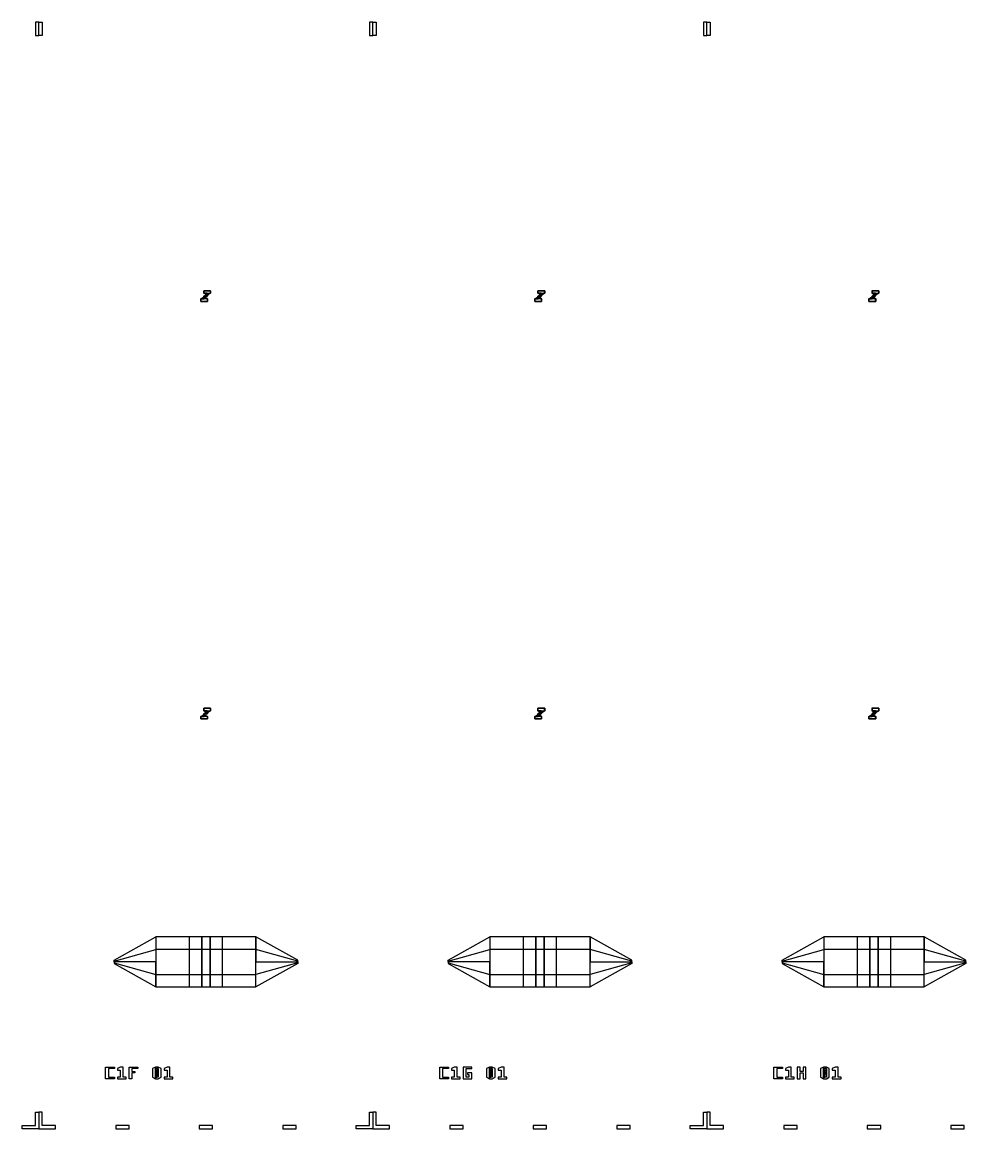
# Model space of a CAD drawing. Extents: x -19750 to 3750, y -13175 to 15275.
# Drawn here: x -8100 to -2450, y -13175 to -6548 of the extents above; entities that cross this region are included whole.
import ezdxf

# ---------------------------------------------------------------- set-up
doc = ezdxf.new("R2010")
doc.units = 0
doc.layers.add('GAP', color=1, linetype='continuous')
doc.layers.add('PIN', color=3, linetype='continuous')

# ---------------------------------------------------------------- blocks, each defined once
blk = doc.blocks.new('C1E')
at = {"layer": 'GAP'}
for points in [[(1800, 6347.5), (1800, 6427.5), (1780, 6427.5), (1780, 6347.5), (1800, 6347.5)], [(1800, -200), (1700, -200), (1700, -180), (1780, -180), (1780, -100), (1800, -100), (1800, -200)]]:
    blk.add_lwpolyline(points, dxfattribs=at)
blk = doc.blocks.new('C1EGAP')
for points in [[(2500, 800), (2250, 800), (2250, 809.8), (2500, 950), (2500, 800)], [(2500, 800), (2250, 800), (2250, 809.8), (2500, 950), (2500, 800)], [(2825, 950), (2500, 950), (2500, 650), (2825, 650), (2825, 950)], [(2825, 950), (2500, 950), (2500, 650), (2825, 650), (2825, 950)], [(2900, 950), (2825, 950), (2825, 650), (2900, 650), (2900, 950)], [(2900, 950), (2825, 950), (2825, 650), (2900, 650), (2900, 950)], [(2500, 800), (2250, 800), (2250, 790.2), (2500, 650), (2500, 800)], [(2500, 800), (2250, 800), (2250, 790.2), (2500, 650), (2500, 800)]]:
    blk.add_lwpolyline(points)
blk = doc.blocks.new('C1EPIN')
for points in [[(2500, 800), (2250, 800), (2250, 805), (2500, 875), (2500, 800)], [(2500, 800), (2250, 800), (2250, 805), (2500, 875), (2500, 800)], [(2825, 875), (2500, 875), (2500, 725), (2825, 725), (2825, 875)], [(2825, 875), (2500, 875), (2500, 725), (2825, 725), (2825, 875)], [(2500, 800), (2250, 800), (2250, 795), (2500, 725), (2500, 800)], [(2500, 800), (2250, 800), (2250, 795), (2500, 725), (2500, 800)]]:
    blk.add_lwpolyline(points)
blk = doc.blocks.new('C1F')
at = {"layer": 'GAP'}
for points in [[(-200, 6347.5), (-200, 6427.5), (-180, 6427.5), (-180, 6347.5), (-200, 6347.5)], [(1800, 6347.5), (1800, 6427.5), (1780, 6427.5), (1780, 6347.5), (1800, 6347.5)], [(-200, -200), (-100, -200), (-100, -180), (-180, -180), (-180, -100), (-200, -100), (-200, -200)], [(1800, -200), (1700, -200), (1700, -180), (1780, -180), (1780, -100), (1800, -100), (1800, -200)], [(260, -200), (340, -200), (340, -180), (260, -180), (260, -200)], [(760, -200), (840, -200), (840, -180), (760, -180), (760, -200)], [(1260, -200), (1340, -200), (1340, -180), (1260, -180), (1260, -200)]]:
    blk.add_lwpolyline(points, dxfattribs=at)
blk = doc.blocks.new('C1FGAP')
for points in [[(770, 4770), (787.5, 4780), (787.3, 4780), (769.8, 4770), (770, 4770)], [(787.3, 4782), (788.3, 4785.9), (791.1, 4788.7), (795, 4789.7), (795, 4789.5), (791.2, 4788.5), (788.5, 4785.8), (787.5, 4782), (787.3, 4782)], [(787.5, 4780), (787.5, 4782), (787.3, 4782), (787.3, 4780), (787.5, 4780)], [(828.3, 4819), (828.3, 4819.2), (788, 4819.2), (788, 4819), (828.3, 4819)], [(788.1, 4804), (788.1, 4819), (788, 4819), (788, 4804), (788.1, 4804)], [(805.6, 4794), (788.1, 4804), (788, 4804), (805.4, 4794), (805.6, 4794)], [(792.5, 4782), (792.8, 4783.2), (793.8, 4784.2), (795, 4784.5), (795, 4784.3), (793.9, 4784), (793, 4783.1), (792.7, 4782), (792.5, 4782)], [(792.5, 4780), (792.5, 4782), (792.7, 4782), (792.7, 4780), (792.5, 4780)], [(810, 4770), (792.5, 4780), (792.7, 4780), (810.2, 4770), (810, 4770)], [(795, 4789.5), (797, 4789.5), (797, 4789.7), (795, 4789.7), (795, 4789.5)], [(795, 4784.5), (797, 4784.5), (797, 4784.3), (795, 4784.3), (795, 4784.5)], [(797, 4789.5), (799, 4787.2), (799, 4787.4), (797, 4789.7), (797, 4789.5)], [(797, 4784.5), (799, 4786.8), (799, 4786.6), (797, 4784.3), (797, 4784.5)], [(799, 4787.2), (801, 4787.2), (801, 4787.4), (799, 4787.4), (799, 4787.2)], [(799, 4786.8), (801, 4786.8), (801, 4786.6), (799, 4786.6), (799, 4786.8)], [(801, 4784.3), (801.1, 4784.3), (801.1, 4789.7), (801, 4789.7), (801, 4784.3)], [(801.1, 4789.5), (803.1, 4789.5), (803.1, 4789.7), (801.1, 4789.7), (801.1, 4789.5)], [(801.1, 4784.5), (803.1, 4784.5), (803.1, 4784.3), (801.1, 4784.3), (801.1, 4784.5)], [(803.1, 4784.3), (807, 4785.3), (809.8, 4788.1), (810.8, 4792), (810.6, 4792), (809.6, 4788.2), (806.9, 4785.5), (803.1, 4784.5), (803.1, 4784.3)], [(803.1, 4789.5), (804.4, 4789.8), (805.3, 4790.8), (805.6, 4792), (805.4, 4792), (805.1, 4790.9), (804.3, 4790), (803.1, 4789.7), (803.1, 4789.5)], [(805.6, 4792), (805.6, 4794), (805.4, 4794), (805.4, 4792), (805.6, 4792)], [(810.6, 4794), (828.1, 4804), (828.3, 4804), (810.8, 4794), (810.6, 4794)], [(810.6, 4792), (810.6, 4794), (810.8, 4794), (810.8, 4792), (810.6, 4792)], [(828.1, 4804), (828.1, 4819), (828.3, 4819), (828.3, 4804), (828.1, 4804)], [(770, 4755), (770, 4770), (769.8, 4770), (769.8, 4755), (770, 4755)], [(810.2, 4754.8), (810.2, 4755), (769.8, 4755), (769.8, 4754.8), (810.2, 4754.8)], [(810, 4755), (810, 4770), (810.2, 4770), (810.2, 4755), (810, 4755)], [(770, 2270), (787.5, 2280), (787.3, 2280), (769.8, 2270), (770, 2270)], [(770, 2255), (770, 2270), (769.8, 2270), (769.8, 2255), (770, 2255)], [(810.2, 2254.8), (810.2, 2255), (769.8, 2255), (769.8, 2254.8), (810.2, 2254.8)], [(787.3, 2282), (788.3, 2285.8), (791.1, 2288.7), (795, 2289.7), (795, 2289.5), (791.2, 2288.5), (788.5, 2285.8), (787.5, 2282), (787.3, 2282)], [(787.5, 2280), (787.5, 2282), (787.3, 2282), (787.3, 2280), (787.5, 2280)], [(828.3, 2319), (828.3, 2319.2), (788, 2319.2), (788, 2319), (828.3, 2319)], [(788.1, 2304), (788.1, 2319), (788, 2319), (788, 2304), (788.1, 2304)], [(805.6, 2294), (788.1, 2304), (788, 2304), (805.4, 2294), (805.6, 2294)], [(792.5, 2282), (792.8, 2283.2), (793.8, 2284.2), (795, 2284.5), (795, 2284.3), (793.9, 2284), (793, 2283.2), (792.7, 2282), (792.5, 2282)], [(792.5, 2280), (792.5, 2282), (792.7, 2282), (792.7, 2280), (792.5, 2280)], [(810, 2270), (792.5, 2280), (792.7, 2280), (810.2, 2270), (810, 2270)], [(795, 2289.5), (797, 2289.5), (797, 2289.7), (795, 2289.7), (795, 2289.5)], [(795, 2284.5), (797, 2284.5), (797, 2284.3), (795, 2284.3), (795, 2284.5)], [(797, 2289.5), (799, 2287.2), (799, 2287.4), (797, 2289.7), (797, 2289.5)], [(797, 2284.5), (799, 2286.8), (799, 2286.6), (797, 2284.3), (797, 2284.5)], [(799, 2287.2), (801, 2287.2), (801, 2287.4), (799, 2287.4), (799, 2287.2)], [(799, 2286.8), (801, 2286.8), (801, 2286.6), (799, 2286.6), (799, 2286.8)], [(801, 2284.3), (801.1, 2284.3), (801.1, 2289.7), (801, 2289.7), (801, 2284.3)], [(801.1, 2289.5), (803.1, 2289.5), (803.1, 2289.7), (801.1, 2289.7), (801.1, 2289.5)], [(801.1, 2284.5), (803.1, 2284.5), (803.1, 2284.3), (801.1, 2284.3), (801.1, 2284.5)], [(803.1, 2284.3), (807, 2285.3), (809.8, 2288.2), (810.8, 2292), (810.6, 2292), (809.6, 2288.2), (806.9, 2285.5), (803.1, 2284.5), (803.1, 2284.3)], [(803.1, 2289.5), (804.4, 2289.8), (805.3, 2290.8), (805.6, 2292), (805.4, 2292), (805.1, 2290.8), (804.3, 2290), (803.1, 2289.7), (803.1, 2289.5)], [(805.6, 2292), (805.6, 2294), (805.4, 2294), (805.4, 2292), (805.6, 2292)], [(810, 2255), (810, 2270), (810.2, 2270), (810.2, 2255), (810, 2255)], [(810.6, 2294), (828.1, 2304), (828.3, 2304), (810.8, 2294), (810.6, 2294)], [(810.6, 2292), (810.6, 2294), (810.8, 2294), (810.8, 2292), (810.6, 2292)], [(828.1, 2304), (828.1, 2319), (828.3, 2319), (828.3, 2304), (828.1, 2304)], [(2500, 800), (2250, 800), (2250, 809.8), (2500, 950), (2500, 800)], [(2500, 800), (2250, 800), (2250, 809.8), (2500, 950), (2500, 800)], [(2825, 950), (2500, 950), (2500, 650), (2825, 650), (2825, 950)], [(2825, 950), (2500, 950), (2500, 650), (2825, 650), (2825, 950)], [(2900, 950), (2825, 950), (2825, 650), (2900, 650), (2900, 950)], [(2900, 950), (2825, 950), (2825, 650), (2900, 650), (2900, 950)], [(2500, 800), (2250, 800), (2250, 790.2), (2500, 650), (2500, 800)], [(2500, 800), (2250, 800), (2250, 790.2), (2500, 650), (2500, 800)]]:
    blk.add_lwpolyline(points)
at = {"layer": 'GAP'}
for points in [[(200, 100), (200, 170), (252.5, 170), (252.5, 161.2), (217.5, 161.2), (217.5, 108.8), (252.5, 108.8), (252.5, 100), (200, 100), (200, 100)], [(270, 100), (322.5, 100), (322.5, 108.8), (305, 108.8), (305, 170), (287.5, 170), (270, 161.2), (270, 152.5), (287.5, 152.5), (287.5, 108.8), (270, 108.8), (270, 100), (270, 100)], [(340, 100), (340, 170), (392.5, 170), (392.5, 161.2), (357.5, 161.2), (357.5, 143.8), (375, 143.8), (375, 135), (357.5, 135), (357.5, 100), (340, 100), (340, 100)]]:
    blk.add_lwpolyline(points, dxfattribs=at)
blk = doc.blocks.new('C1FPIN')
for points in [[(790, 4770), (790, 4780), (787.5, 4780), (770, 4770), (790, 4770)], [(787.5, 4782), (788.5, 4785.8), (791.2, 4788.5), (795, 4789.5), (795, 4787), (792.5, 4786.3), (790.7, 4784.5), (790, 4782), (787.5, 4782)], [(792.5, 4780), (792.5, 4782), (787.5, 4782), (787.5, 4780), (792.5, 4780)], [(828.1, 4804), (828.1, 4819), (788.1, 4819), (788.1, 4804), (828.1, 4804)], [(808.1, 4794), (808.1, 4804), (788.1, 4804), (805.6, 4794), (808.1, 4794)], [(790, 4782), (790.7, 4784.5), (792.5, 4786.3), (795, 4787), (795, 4784.5), (793.8, 4784.2), (792.8, 4783.2), (792.5, 4782), (790, 4782)], [(790, 4770), (790, 4780), (792.5, 4780), (810, 4770), (790, 4770)], [(795, 4784.5), (797, 4784.5), (797, 4789.5), (795, 4789.5), (795, 4784.5)], [(797, 4787), (799, 4787), (799, 4787.2), (797, 4789.5), (797, 4787)], [(797, 4787), (799, 4787), (799, 4786.8), (797, 4784.5), (797, 4787)], [(799, 4786.8), (801, 4786.8), (801, 4787.2), (799, 4787.2), (799, 4786.8)], [(801.1, 4784.5), (803.1, 4784.5), (803.1, 4789.5), (801.1, 4789.5), (801.1, 4784.5)], [(803.1, 4784.5), (806.9, 4785.5), (809.6, 4788.2), (810.6, 4792), (808.1, 4792), (807.5, 4789.5), (805.6, 4787.7), (803.1, 4787), (803.1, 4784.5)], [(803.1, 4787), (805.6, 4787.7), (807.5, 4789.5), (808.1, 4792), (805.6, 4792), (805.3, 4790.8), (804.4, 4789.8), (803.1, 4789.5), (803.1, 4787)], [(810.6, 4792), (810.6, 4794), (805.6, 4794), (805.6, 4792), (810.6, 4792)], [(808.1, 4794), (808.1, 4804), (828.1, 4804), (810.6, 4794), (808.1, 4794)], [(810, 4755), (810, 4770), (770, 4770), (770, 4755), (810, 4755)], [(790, 2270), (790, 2280), (787.5, 2280), (770, 2270), (790, 2270)], [(810, 2255), (810, 2270), (770, 2270), (770, 2255), (810, 2255)], [(787.5, 2282), (788.5, 2285.8), (791.2, 2288.5), (795, 2289.5), (795, 2287), (792.5, 2286.3), (790.7, 2284.5), (790, 2282), (787.5, 2282)], [(792.5, 2280), (792.5, 2282), (787.5, 2282), (787.5, 2280), (792.5, 2280)], [(828.1, 2304), (828.1, 2319), (788.1, 2319), (788.1, 2304), (828.1, 2304)], [(808.1, 2294), (808.1, 2304), (788.1, 2304), (805.6, 2294), (808.1, 2294)], [(790, 2282), (790.7, 2284.5), (792.5, 2286.3), (795, 2287), (795, 2284.5), (793.8, 2284.2), (792.8, 2283.2), (792.5, 2282), (790, 2282)], [(790, 2270), (790, 2280), (792.5, 2280), (810, 2270), (790, 2270)], [(795, 2284.5), (797, 2284.5), (797, 2289.5), (795, 2289.5), (795, 2284.5)], [(797, 2287), (799, 2287), (799, 2287.2), (797, 2289.5), (797, 2287)], [(797, 2287), (799, 2287), (799, 2286.8), (797, 2284.5), (797, 2287)], [(799, 2286.8), (801, 2286.8), (801, 2287.2), (799, 2287.2), (799, 2286.8)], [(801.1, 2284.5), (803.1, 2284.5), (803.1, 2289.5), (801.1, 2289.5), (801.1, 2284.5)], [(803.1, 2284.5), (806.9, 2285.5), (809.6, 2288.2), (810.6, 2292), (808.1, 2292), (807.5, 2289.5), (805.6, 2287.7), (803.1, 2287), (803.1, 2284.5)], [(803.1, 2287), (805.6, 2287.7), (807.5, 2289.5), (808.1, 2292), (805.6, 2292), (805.3, 2290.8), (804.4, 2289.8), (803.1, 2289.5), (803.1, 2287)], [(810.6, 2292), (810.6, 2294), (805.6, 2294), (805.6, 2292), (810.6, 2292)], [(808.1, 2294), (808.1, 2304), (828.1, 2304), (810.6, 2294), (808.1, 2294)], [(2500, 800), (2250, 800), (2250, 805), (2500, 875), (2500, 800)], [(2500, 800), (2250, 800), (2250, 805), (2500, 875), (2500, 800)], [(2825, 875), (2500, 875), (2500, 725), (2825, 725), (2825, 875)], [(2825, 875), (2500, 875), (2500, 725), (2825, 725), (2825, 875)], [(2500, 800), (2250, 800), (2250, 795), (2500, 725), (2500, 800)], [(2500, 800), (2250, 800), (2250, 795), (2500, 725), (2500, 800)]]:
    blk.add_lwpolyline(points)
blk = doc.blocks.new('C1G')
at = {"layer": 'GAP'}
for points in [[(-200, 6347.5), (-200, 6427.5), (-180, 6427.5), (-180, 6347.5), (-200, 6347.5)], [(1800, 6347.5), (1800, 6427.5), (1780, 6427.5), (1780, 6347.5), (1800, 6347.5)], [(-200, -200), (-100, -200), (-100, -180), (-180, -180), (-180, -100), (-200, -100), (-200, -200)], [(1800, -200), (1700, -200), (1700, -180), (1780, -180), (1780, -100), (1800, -100), (1800, -200)], [(260, -200), (340, -200), (340, -180), (260, -180), (260, -200)], [(760, -200), (840, -200), (840, -180), (760, -180), (760, -200)], [(1260, -200), (1340, -200), (1340, -180), (1260, -180), (1260, -200)]]:
    blk.add_lwpolyline(points, dxfattribs=at)
blk = doc.blocks.new('C1GGAP')
for points in [[(770, 4770), (787.5, 4780), (787.3, 4780), (769.8, 4770), (770, 4770)], [(787.3, 4782), (788.3, 4785.9), (791.1, 4788.7), (795, 4789.7), (795, 4789.5), (791.2, 4788.5), (788.5, 4785.8), (787.5, 4782), (787.3, 4782)], [(787.5, 4780), (787.5, 4782), (787.3, 4782), (787.3, 4780), (787.5, 4780)], [(828.4, 4819), (828.4, 4819.2), (788, 4819.2), (788, 4819), (828.4, 4819)], [(788.2, 4804), (788.2, 4819), (788, 4819), (788, 4804), (788.2, 4804)], [(805.7, 4794), (788.2, 4804), (788, 4804), (805.5, 4794), (805.7, 4794)], [(792.5, 4782), (792.8, 4783.2), (793.8, 4784.2), (795, 4784.5), (795, 4784.3), (793.9, 4784), (793, 4783.1), (792.7, 4782), (792.5, 4782)], [(792.5, 4780), (792.5, 4782), (792.7, 4782), (792.7, 4780), (792.5, 4780)], [(810, 4770), (792.5, 4780), (792.7, 4780), (810.2, 4770), (810, 4770)], [(795, 4789.5), (797, 4789.5), (797, 4789.7), (795, 4789.7), (795, 4789.5)], [(795, 4784.5), (797, 4784.5), (797, 4784.3), (795, 4784.3), (795, 4784.5)], [(797, 4789.5), (799, 4787.2), (799, 4787.4), (797, 4789.7), (797, 4789.5)], [(797, 4784.5), (799, 4786.8), (799, 4786.6), (797, 4784.3), (797, 4784.5)], [(799, 4787.2), (801, 4787.2), (801, 4787.4), (799, 4787.4), (799, 4787.2)], [(799, 4786.8), (801, 4786.8), (801, 4786.6), (799, 4786.6), (799, 4786.8)], [(801, 4784.3), (801.2, 4784.3), (801.2, 4789.7), (801, 4789.7), (801, 4784.3)], [(801.2, 4789.5), (803.2, 4789.5), (803.2, 4789.7), (801.2, 4789.7), (801.2, 4789.5)], [(801.2, 4784.5), (803.2, 4784.5), (803.2, 4784.3), (801.2, 4784.3), (801.2, 4784.5)], [(803.2, 4784.3), (807.1, 4785.3), (809.9, 4788.1), (810.9, 4792), (810.7, 4792), (809.7, 4788.2), (807, 4785.5), (803.2, 4784.5), (803.2, 4784.3)], [(803.2, 4789.5), (804.5, 4789.8), (805.4, 4790.8), (805.7, 4792), (805.5, 4792), (805.2, 4790.9), (804.4, 4790), (803.2, 4789.7), (803.2, 4789.5)], [(805.7, 4792), (805.7, 4794), (805.5, 4794), (805.5, 4792), (805.7, 4792)], [(810.7, 4794), (828.2, 4804), (828.4, 4804), (810.9, 4794), (810.7, 4794)], [(810.7, 4792), (810.7, 4794), (810.9, 4794), (810.9, 4792), (810.7, 4792)], [(828.2, 4804), (828.2, 4819), (828.4, 4819), (828.4, 4804), (828.2, 4804)], [(770, 4755), (770, 4770), (769.8, 4770), (769.8, 4755), (770, 4755)], [(810.2, 4754.8), (810.2, 4755), (769.8, 4755), (769.8, 4754.8), (810.2, 4754.8)], [(810, 4755), (810, 4770), (810.2, 4770), (810.2, 4755), (810, 4755)], [(770, 2270), (787.5, 2280), (787.3, 2280), (769.8, 2270), (770, 2270)], [(770, 2255), (770, 2270), (769.8, 2270), (769.8, 2255), (770, 2255)], [(810.2, 2254.8), (810.2, 2255), (769.8, 2255), (769.8, 2254.8), (810.2, 2254.8)], [(787.3, 2282), (788.3, 2285.8), (791.1, 2288.7), (795, 2289.7), (795, 2289.5), (791.2, 2288.5), (788.5, 2285.8), (787.5, 2282), (787.3, 2282)], [(787.5, 2280), (787.5, 2282), (787.3, 2282), (787.3, 2280), (787.5, 2280)], [(828.4, 2319), (828.4, 2319.2), (788, 2319.2), (788, 2319), (828.4, 2319)], [(788.2, 2304), (788.2, 2319), (788, 2319), (788, 2304), (788.2, 2304)], [(805.7, 2294), (788.2, 2304), (788, 2304), (805.5, 2294), (805.7, 2294)], [(792.5, 2282), (792.8, 2283.2), (793.8, 2284.2), (795, 2284.5), (795, 2284.3), (793.9, 2284), (793, 2283.2), (792.7, 2282), (792.5, 2282)], [(792.5, 2280), (792.5, 2282), (792.7, 2282), (792.7, 2280), (792.5, 2280)], [(810, 2270), (792.5, 2280), (792.7, 2280), (810.2, 2270), (810, 2270)], [(795, 2289.5), (797, 2289.5), (797, 2289.7), (795, 2289.7), (795, 2289.5)], [(795, 2284.5), (797, 2284.5), (797, 2284.3), (795, 2284.3), (795, 2284.5)], [(797, 2289.5), (799, 2287.2), (799, 2287.4), (797, 2289.7), (797, 2289.5)], [(797, 2284.5), (799, 2286.8), (799, 2286.6), (797, 2284.3), (797, 2284.5)], [(799, 2287.2), (801, 2287.2), (801, 2287.4), (799, 2287.4), (799, 2287.2)], [(799, 2286.8), (801, 2286.8), (801, 2286.6), (799, 2286.6), (799, 2286.8)], [(801, 2284.3), (801.2, 2284.3), (801.2, 2289.7), (801, 2289.7), (801, 2284.3)], [(801.2, 2289.5), (803.2, 2289.5), (803.2, 2289.7), (801.2, 2289.7), (801.2, 2289.5)], [(801.2, 2284.5), (803.2, 2284.5), (803.2, 2284.3), (801.2, 2284.3), (801.2, 2284.5)], [(803.2, 2284.3), (807.1, 2285.3), (809.9, 2288.2), (810.9, 2292), (810.7, 2292), (809.7, 2288.2), (807, 2285.5), (803.2, 2284.5), (803.2, 2284.3)], [(803.2, 2289.5), (804.5, 2289.8), (805.4, 2290.8), (805.7, 2292), (805.5, 2292), (805.2, 2290.8), (804.4, 2290), (803.2, 2289.7), (803.2, 2289.5)], [(805.7, 2292), (805.7, 2294), (805.5, 2294), (805.5, 2292), (805.7, 2292)], [(810, 2255), (810, 2270), (810.2, 2270), (810.2, 2255), (810, 2255)], [(810.7, 2294), (828.2, 2304), (828.4, 2304), (810.9, 2294), (810.7, 2294)], [(810.7, 2292), (810.7, 2294), (810.9, 2294), (810.9, 2292), (810.7, 2292)], [(828.2, 2304), (828.2, 2319), (828.4, 2319), (828.4, 2304), (828.2, 2304)], [(-1300, 650), (-1225, 650), (-1225, 950), (-1300, 950), (-1300, 650)], [(-1300, 650), (-1225, 650), (-1225, 950), (-1300, 950), (-1300, 650)], [(-1225, 650), (-900, 650), (-900, 950), (-1225, 950), (-1225, 650)], [(-1225, 650), (-900, 650), (-900, 950), (-1225, 950), (-1225, 650)], [(-900, 800), (-650, 800), (-650, 809.8), (-900, 950), (-900, 800)], [(-900, 800), (-650, 800), (-650, 809.8), (-900, 950), (-900, 800)], [(2500, 800), (2250, 800), (2250, 809.8), (2500, 950), (2500, 800)], [(2500, 800), (2250, 800), (2250, 809.8), (2500, 950), (2500, 800)], [(2825, 950), (2500, 950), (2500, 650), (2825, 650), (2825, 950)], [(2825, 950), (2500, 950), (2500, 650), (2825, 650), (2825, 950)], [(2900, 950), (2825, 950), (2825, 650), (2900, 650), (2900, 950)], [(2900, 950), (2825, 950), (2825, 650), (2900, 650), (2900, 950)], [(-900, 800), (-650, 800), (-650, 790.2), (-900, 650), (-900, 800)], [(-900, 800), (-650, 800), (-650, 790.2), (-900, 650), (-900, 800)], [(2500, 800), (2250, 800), (2250, 790.2), (2500, 650), (2500, 800)], [(2500, 800), (2250, 800), (2250, 790.2), (2500, 650), (2500, 800)]]:
    blk.add_lwpolyline(points)
at = {"layer": 'GAP'}
for points in [[(200, 100), (200, 170), (252.5, 170), (252.5, 161.2), (217.5, 161.2), (217.5, 108.8), (252.5, 108.8), (252.5, 100), (200, 100), (200, 100)], [(270, 100), (322.5, 100), (322.5, 108.8), (305, 108.8), (305, 170), (287.5, 170), (270, 161.2), (270, 152.5), (287.5, 152.5), (287.5, 108.8), (270, 108.8), (270, 100), (270, 100)], [(340, 100), (392.5, 100), (392.5, 135), (366.2, 135), (366.2, 126.2), (375, 126.2), (375, 108.8), (357.5, 108.8), (357.5, 161.2), (392.5, 161.2), (392.5, 170), (340, 170), (340, 100), (340, 100)]]:
    blk.add_lwpolyline(points, dxfattribs=at)
blk = doc.blocks.new('C1GPIN')
for points in [[(790, 4770), (790, 4780), (787.5, 4780), (770, 4770), (790, 4770)], [(787.5, 4782), (788.5, 4785.8), (791.2, 4788.5), (795, 4789.5), (795, 4787), (792.5, 4786.3), (790.7, 4784.5), (790, 4782), (787.5, 4782)], [(792.5, 4780), (792.5, 4782), (787.5, 4782), (787.5, 4780), (792.5, 4780)], [(828.2, 4804), (828.2, 4819), (788.2, 4819), (788.2, 4804), (828.2, 4804)], [(808.2, 4794), (808.2, 4804), (788.2, 4804), (805.7, 4794), (808.2, 4794)], [(790, 4782), (790.7, 4784.5), (792.5, 4786.3), (795, 4787), (795, 4784.5), (793.8, 4784.2), (792.8, 4783.2), (792.5, 4782), (790, 4782)], [(790, 4770), (790, 4780), (792.5, 4780), (810, 4770), (790, 4770)], [(795, 4784.5), (797, 4784.5), (797, 4789.5), (795, 4789.5), (795, 4784.5)], [(797, 4787), (799, 4787), (799, 4787.2), (797, 4789.5), (797, 4787)], [(797, 4787), (799, 4787), (799, 4786.8), (797, 4784.5), (797, 4787)], [(799, 4786.8), (801, 4786.8), (801, 4787.2), (799, 4787.2), (799, 4786.8)], [(801.2, 4784.5), (803.2, 4784.5), (803.2, 4789.5), (801.2, 4789.5), (801.2, 4784.5)], [(803.2, 4784.5), (807, 4785.5), (809.7, 4788.2), (810.7, 4792), (808.2, 4792), (807.5, 4789.5), (805.7, 4787.7), (803.2, 4787), (803.2, 4784.5)], [(803.2, 4787), (805.7, 4787.7), (807.5, 4789.5), (808.2, 4792), (805.7, 4792), (805.4, 4790.8), (804.5, 4789.8), (803.2, 4789.5), (803.2, 4787)], [(810.7, 4792), (810.7, 4794), (805.7, 4794), (805.7, 4792), (810.7, 4792)], [(808.2, 4794), (808.2, 4804), (828.2, 4804), (810.7, 4794), (808.2, 4794)], [(810, 4755), (810, 4770), (770, 4770), (770, 4755), (810, 4755)], [(790, 2270), (790, 2280), (787.5, 2280), (770, 2270), (790, 2270)], [(810, 2255), (810, 2270), (770, 2270), (770, 2255), (810, 2255)], [(787.5, 2282), (788.5, 2285.8), (791.2, 2288.5), (795, 2289.5), (795, 2287), (792.5, 2286.3), (790.7, 2284.5), (790, 2282), (787.5, 2282)], [(792.5, 2280), (792.5, 2282), (787.5, 2282), (787.5, 2280), (792.5, 2280)], [(828.2, 2304), (828.2, 2319), (788.2, 2319), (788.2, 2304), (828.2, 2304)], [(808.2, 2294), (808.2, 2304), (788.2, 2304), (805.7, 2294), (808.2, 2294)], [(790, 2282), (790.7, 2284.5), (792.5, 2286.3), (795, 2287), (795, 2284.5), (793.8, 2284.2), (792.8, 2283.2), (792.5, 2282), (790, 2282)], [(790, 2270), (790, 2280), (792.5, 2280), (810, 2270), (790, 2270)], [(795, 2284.5), (797, 2284.5), (797, 2289.5), (795, 2289.5), (795, 2284.5)], [(797, 2287), (799, 2287), (799, 2287.2), (797, 2289.5), (797, 2287)], [(797, 2287), (799, 2287), (799, 2286.8), (797, 2284.5), (797, 2287)], [(799, 2286.8), (801, 2286.8), (801, 2287.2), (799, 2287.2), (799, 2286.8)], [(801.2, 2284.5), (803.2, 2284.5), (803.2, 2289.5), (801.2, 2289.5), (801.2, 2284.5)], [(803.2, 2284.5), (807, 2285.5), (809.7, 2288.2), (810.7, 2292), (808.2, 2292), (807.5, 2289.5), (805.7, 2287.7), (803.2, 2287), (803.2, 2284.5)], [(803.2, 2287), (805.7, 2287.7), (807.5, 2289.5), (808.2, 2292), (805.7, 2292), (805.4, 2290.8), (804.5, 2289.8), (803.2, 2289.5), (803.2, 2287)], [(810.7, 2292), (810.7, 2294), (805.7, 2294), (805.7, 2292), (810.7, 2292)], [(808.2, 2294), (808.2, 2304), (828.2, 2304), (810.7, 2294), (808.2, 2294)], [(-1225, 725), (-900, 725), (-900, 875), (-1225, 875), (-1225, 725)], [(-1225, 725), (-900, 725), (-900, 875), (-1225, 875), (-1225, 725)], [(-900, 800), (-650, 800), (-650, 805), (-900, 875), (-900, 800)], [(-900, 800), (-650, 800), (-650, 805), (-900, 875), (-900, 800)], [(2500, 800), (2250, 800), (2250, 805), (2500, 875), (2500, 800)], [(2500, 800), (2250, 800), (2250, 805), (2500, 875), (2500, 800)], [(2825, 875), (2500, 875), (2500, 725), (2825, 725), (2825, 875)], [(2825, 875), (2500, 875), (2500, 725), (2825, 725), (2825, 875)], [(-900, 800), (-650, 800), (-650, 795), (-900, 725), (-900, 800)], [(-900, 800), (-650, 800), (-650, 795), (-900, 725), (-900, 800)], [(2500, 800), (2250, 800), (2250, 795), (2500, 725), (2500, 800)], [(2500, 800), (2250, 800), (2250, 795), (2500, 725), (2500, 800)]]:
    blk.add_lwpolyline(points)
blk = doc.blocks.new('C1H')
at = {"layer": 'GAP'}
for points in [[(-200, 6347.5), (-200, 6427.5), (-180, 6427.5), (-180, 6347.5), (-200, 6347.5)], [(-200, -200), (-100, -200), (-100, -180), (-180, -180), (-180, -100), (-200, -100), (-200, -200)], [(260, -200), (340, -200), (340, -180), (260, -180), (260, -200)], [(760, -200), (840, -200), (840, -180), (760, -180), (760, -200)], [(1260, -200), (1340, -200), (1340, -180), (1260, -180), (1260, -200)]]:
    blk.add_lwpolyline(points, dxfattribs=at)
blk = doc.blocks.new('C1HGAP')
for points in [[(770, 4770), (787.5, 4780), (787.3, 4780), (769.8, 4770), (770, 4770)], [(787.3, 4782), (788.3, 4785.9), (791.1, 4788.7), (795, 4789.7), (795, 4789.5), (791.2, 4788.5), (788.5, 4785.8), (787.5, 4782), (787.3, 4782)], [(787.5, 4780), (787.5, 4782), (787.3, 4782), (787.3, 4780), (787.5, 4780)], [(828.4, 4819), (828.4, 4819.2), (788, 4819.2), (788, 4819), (828.4, 4819)], [(788.2, 4804), (788.2, 4819), (788, 4819), (788, 4804), (788.2, 4804)], [(805.7, 4794), (788.2, 4804), (788, 4804), (805.5, 4794), (805.7, 4794)], [(792.5, 4782), (792.8, 4783.2), (793.8, 4784.2), (795, 4784.5), (795, 4784.3), (793.9, 4784), (793, 4783.1), (792.7, 4782), (792.5, 4782)], [(792.5, 4780), (792.5, 4782), (792.7, 4782), (792.7, 4780), (792.5, 4780)], [(810, 4770), (792.5, 4780), (792.7, 4780), (810.2, 4770), (810, 4770)], [(795, 4789.5), (797, 4789.5), (797, 4789.7), (795, 4789.7), (795, 4789.5)], [(795, 4784.5), (797, 4784.5), (797, 4784.3), (795, 4784.3), (795, 4784.5)], [(797, 4789.5), (799, 4787.2), (799, 4787.4), (797, 4789.7), (797, 4789.5)], [(797, 4784.5), (799, 4786.8), (799, 4786.6), (797, 4784.3), (797, 4784.5)], [(799, 4787.2), (801, 4787.2), (801, 4787.4), (799, 4787.4), (799, 4787.2)], [(799, 4786.8), (801, 4786.8), (801, 4786.6), (799, 4786.6), (799, 4786.8)], [(801, 4784.3), (801.2, 4784.3), (801.2, 4789.7), (801, 4789.7), (801, 4784.3)], [(801.2, 4789.5), (803.2, 4789.5), (803.2, 4789.7), (801.2, 4789.7), (801.2, 4789.5)], [(801.2, 4784.5), (803.2, 4784.5), (803.2, 4784.3), (801.2, 4784.3), (801.2, 4784.5)], [(803.2, 4784.3), (807.1, 4785.3), (809.9, 4788.1), (810.9, 4792), (810.7, 4792), (809.7, 4788.2), (807, 4785.5), (803.2, 4784.5), (803.2, 4784.3)], [(803.2, 4789.5), (804.5, 4789.8), (805.4, 4790.8), (805.7, 4792), (805.5, 4792), (805.2, 4790.9), (804.4, 4790), (803.2, 4789.7), (803.2, 4789.5)], [(805.7, 4792), (805.7, 4794), (805.5, 4794), (805.5, 4792), (805.7, 4792)], [(810.7, 4794), (828.2, 4804), (828.4, 4804), (810.9, 4794), (810.7, 4794)], [(810.7, 4792), (810.7, 4794), (810.9, 4794), (810.9, 4792), (810.7, 4792)], [(828.2, 4804), (828.2, 4819), (828.4, 4819), (828.4, 4804), (828.2, 4804)], [(770, 4755), (770, 4770), (769.8, 4770), (769.8, 4755), (770, 4755)], [(810.2, 4754.8), (810.2, 4755), (769.8, 4755), (769.8, 4754.8), (810.2, 4754.8)], [(810, 4755), (810, 4770), (810.2, 4770), (810.2, 4755), (810, 4755)], [(770, 2270), (787.5, 2280), (787.3, 2280), (769.8, 2270), (770, 2270)], [(770, 2255), (770, 2270), (769.8, 2270), (769.8, 2255), (770, 2255)], [(810.2, 2254.8), (810.2, 2255), (769.8, 2255), (769.8, 2254.8), (810.2, 2254.8)], [(787.3, 2282), (788.3, 2285.8), (791.1, 2288.7), (795, 2289.7), (795, 2289.5), (791.2, 2288.5), (788.5, 2285.8), (787.5, 2282), (787.3, 2282)], [(787.5, 2280), (787.5, 2282), (787.3, 2282), (787.3, 2280), (787.5, 2280)], [(828.4, 2319), (828.4, 2319.2), (788, 2319.2), (788, 2319), (828.4, 2319)], [(788.2, 2304), (788.2, 2319), (788, 2319), (788, 2304), (788.2, 2304)], [(805.7, 2294), (788.2, 2304), (788, 2304), (805.5, 2294), (805.7, 2294)], [(792.5, 2282), (792.8, 2283.2), (793.8, 2284.2), (795, 2284.5), (795, 2284.3), (793.9, 2284), (793, 2283.2), (792.7, 2282), (792.5, 2282)], [(792.5, 2280), (792.5, 2282), (792.7, 2282), (792.7, 2280), (792.5, 2280)], [(810, 2270), (792.5, 2280), (792.7, 2280), (810.2, 2270), (810, 2270)], [(795, 2289.5), (797, 2289.5), (797, 2289.7), (795, 2289.7), (795, 2289.5)], [(795, 2284.5), (797, 2284.5), (797, 2284.3), (795, 2284.3), (795, 2284.5)], [(797, 2289.5), (799, 2287.2), (799, 2287.4), (797, 2289.7), (797, 2289.5)], [(797, 2284.5), (799, 2286.8), (799, 2286.6), (797, 2284.3), (797, 2284.5)], [(799, 2287.2), (801, 2287.2), (801, 2287.4), (799, 2287.4), (799, 2287.2)], [(799, 2286.8), (801, 2286.8), (801, 2286.6), (799, 2286.6), (799, 2286.8)], [(801, 2284.3), (801.2, 2284.3), (801.2, 2289.7), (801, 2289.7), (801, 2284.3)], [(801.2, 2289.5), (803.2, 2289.5), (803.2, 2289.7), (801.2, 2289.7), (801.2, 2289.5)], [(801.2, 2284.5), (803.2, 2284.5), (803.2, 2284.3), (801.2, 2284.3), (801.2, 2284.5)], [(803.2, 2284.3), (807.1, 2285.3), (809.9, 2288.2), (810.9, 2292), (810.7, 2292), (809.7, 2288.2), (807, 2285.5), (803.2, 2284.5), (803.2, 2284.3)], [(803.2, 2289.5), (804.5, 2289.8), (805.4, 2290.8), (805.7, 2292), (805.5, 2292), (805.2, 2290.8), (804.4, 2290), (803.2, 2289.7), (803.2, 2289.5)], [(805.7, 2292), (805.7, 2294), (805.5, 2294), (805.5, 2292), (805.7, 2292)], [(810, 2255), (810, 2270), (810.2, 2270), (810.2, 2255), (810, 2255)], [(810.7, 2294), (828.2, 2304), (828.4, 2304), (810.9, 2294), (810.7, 2294)], [(810.7, 2292), (810.7, 2294), (810.9, 2294), (810.9, 2292), (810.7, 2292)], [(828.2, 2304), (828.2, 2319), (828.4, 2319), (828.4, 2304), (828.2, 2304)], [(-1300, 650), (-1225, 650), (-1225, 950), (-1300, 950), (-1300, 650)], [(-1300, 650), (-1225, 650), (-1225, 950), (-1300, 950), (-1300, 650)], [(-1225, 650), (-900, 650), (-900, 950), (-1225, 950), (-1225, 650)], [(-1225, 650), (-900, 650), (-900, 950), (-1225, 950), (-1225, 650)], [(-900, 800), (-650, 800), (-650, 809.8), (-900, 950), (-900, 800)], [(-900, 800), (-650, 800), (-650, 809.8), (-900, 950), (-900, 800)], [(-900, 800), (-650, 800), (-650, 790.2), (-900, 650), (-900, 800)], [(-900, 800), (-650, 800), (-650, 790.2), (-900, 650), (-900, 800)]]:
    blk.add_lwpolyline(points)
at = {"layer": 'GAP'}
for points in [[(200, 100), (200, 170), (252.5, 170), (252.5, 161.2), (217.5, 161.2), (217.5, 108.8), (252.5, 108.8), (252.5, 100), (200, 100), (200, 100)], [(270, 100), (322.5, 100), (322.5, 108.8), (305, 108.8), (305, 170), (287.5, 170), (270, 161.2), (270, 152.5), (287.5, 152.5), (287.5, 108.8), (270, 108.8), (270, 100), (270, 100)], [(340, 100), (357.5, 100), (357.5, 135), (375, 135), (375, 100), (392.5, 100), (392.5, 170), (375, 170), (375, 143.8), (357.5, 143.8), (357.5, 170), (340, 170), (340, 100), (340, 100)]]:
    blk.add_lwpolyline(points, dxfattribs=at)
blk = doc.blocks.new('C1HPIN')
for points in [[(790, 4770), (790, 4780), (787.5, 4780), (770, 4770), (790, 4770)], [(787.5, 4782), (788.5, 4785.8), (791.2, 4788.5), (795, 4789.5), (795, 4787), (792.5, 4786.3), (790.7, 4784.5), (790, 4782), (787.5, 4782)], [(792.5, 4780), (792.5, 4782), (787.5, 4782), (787.5, 4780), (792.5, 4780)], [(828.2, 4804), (828.2, 4819), (788.2, 4819), (788.2, 4804), (828.2, 4804)], [(808.2, 4794), (808.2, 4804), (788.2, 4804), (805.7, 4794), (808.2, 4794)], [(790, 4782), (790.7, 4784.5), (792.5, 4786.3), (795, 4787), (795, 4784.5), (793.8, 4784.2), (792.8, 4783.2), (792.5, 4782), (790, 4782)], [(790, 4770), (790, 4780), (792.5, 4780), (810, 4770), (790, 4770)], [(795, 4784.5), (797, 4784.5), (797, 4789.5), (795, 4789.5), (795, 4784.5)], [(797, 4787), (799, 4787), (799, 4787.2), (797, 4789.5), (797, 4787)], [(797, 4787), (799, 4787), (799, 4786.8), (797, 4784.5), (797, 4787)], [(799, 4786.8), (801, 4786.8), (801, 4787.2), (799, 4787.2), (799, 4786.8)], [(801.2, 4784.5), (803.2, 4784.5), (803.2, 4789.5), (801.2, 4789.5), (801.2, 4784.5)], [(803.2, 4784.5), (807, 4785.5), (809.7, 4788.2), (810.7, 4792), (808.2, 4792), (807.5, 4789.5), (805.7, 4787.7), (803.2, 4787), (803.2, 4784.5)], [(803.2, 4787), (805.7, 4787.7), (807.5, 4789.5), (808.2, 4792), (805.7, 4792), (805.4, 4790.8), (804.5, 4789.8), (803.2, 4789.5), (803.2, 4787)], [(810.7, 4792), (810.7, 4794), (805.7, 4794), (805.7, 4792), (810.7, 4792)], [(808.2, 4794), (808.2, 4804), (828.2, 4804), (810.7, 4794), (808.2, 4794)], [(810, 4755), (810, 4770), (770, 4770), (770, 4755), (810, 4755)], [(790, 2270), (790, 2280), (787.5, 2280), (770, 2270), (790, 2270)], [(810, 2255), (810, 2270), (770, 2270), (770, 2255), (810, 2255)], [(787.5, 2282), (788.5, 2285.8), (791.2, 2288.5), (795, 2289.5), (795, 2287), (792.5, 2286.3), (790.7, 2284.5), (790, 2282), (787.5, 2282)], [(792.5, 2280), (792.5, 2282), (787.5, 2282), (787.5, 2280), (792.5, 2280)], [(828.2, 2304), (828.2, 2319), (788.2, 2319), (788.2, 2304), (828.2, 2304)], [(808.2, 2294), (808.2, 2304), (788.2, 2304), (805.7, 2294), (808.2, 2294)], [(790, 2282), (790.7, 2284.5), (792.5, 2286.3), (795, 2287), (795, 2284.5), (793.8, 2284.2), (792.8, 2283.2), (792.5, 2282), (790, 2282)], [(790, 2270), (790, 2280), (792.5, 2280), (810, 2270), (790, 2270)], [(795, 2284.5), (797, 2284.5), (797, 2289.5), (795, 2289.5), (795, 2284.5)], [(797, 2287), (799, 2287), (799, 2287.2), (797, 2289.5), (797, 2287)], [(797, 2287), (799, 2287), (799, 2286.8), (797, 2284.5), (797, 2287)], [(799, 2286.8), (801, 2286.8), (801, 2287.2), (799, 2287.2), (799, 2286.8)], [(801.2, 2284.5), (803.2, 2284.5), (803.2, 2289.5), (801.2, 2289.5), (801.2, 2284.5)], [(803.2, 2284.5), (807, 2285.5), (809.7, 2288.2), (810.7, 2292), (808.2, 2292), (807.5, 2289.5), (805.7, 2287.7), (803.2, 2287), (803.2, 2284.5)], [(803.2, 2287), (805.7, 2287.7), (807.5, 2289.5), (808.2, 2292), (805.7, 2292), (805.4, 2290.8), (804.5, 2289.8), (803.2, 2289.5), (803.2, 2287)], [(810.7, 2292), (810.7, 2294), (805.7, 2294), (805.7, 2292), (810.7, 2292)], [(808.2, 2294), (808.2, 2304), (828.2, 2304), (810.7, 2294), (808.2, 2294)], [(-1225, 725), (-900, 725), (-900, 875), (-1225, 875), (-1225, 725)], [(-1225, 725), (-900, 725), (-900, 875), (-1225, 875), (-1225, 725)], [(-900, 800), (-650, 800), (-650, 805), (-900, 875), (-900, 800)], [(-900, 800), (-650, 800), (-650, 805), (-900, 875), (-900, 800)], [(-900, 800), (-650, 800), (-650, 795), (-900, 725), (-900, 800)], [(-900, 800), (-650, 800), (-650, 795), (-900, 725), (-900, 800)]]:
    blk.add_lwpolyline(points)
blk = doc.blocks.new('C1IGAP')
for points in [[(-1300, 650), (-1225, 650), (-1225, 950), (-1300, 950), (-1300, 650)], [(-1300, 650), (-1225, 650), (-1225, 950), (-1300, 950), (-1300, 650)], [(-1225, 650), (-900, 650), (-900, 950), (-1225, 950), (-1225, 650)], [(-1225, 650), (-900, 650), (-900, 950), (-1225, 950), (-1225, 650)], [(-900, 800), (-650, 800), (-650, 809.8), (-900, 950), (-900, 800)], [(-900, 800), (-650, 800), (-650, 809.8), (-900, 950), (-900, 800)], [(-900, 800), (-650, 800), (-650, 790.2), (-900, 650), (-900, 800)], [(-900, 800), (-650, 800), (-650, 790.2), (-900, 650), (-900, 800)]]:
    blk.add_lwpolyline(points)
blk = doc.blocks.new('C1IPIN')
for points in [[(-1225, 725), (-900, 725), (-900, 875), (-1225, 875), (-1225, 725)], [(-1225, 725), (-900, 725), (-900, 875), (-1225, 875), (-1225, 725)], [(-900, 800), (-650, 800), (-650, 805), (-900, 875), (-900, 800)], [(-900, 800), (-650, 800), (-650, 805), (-900, 875), (-900, 800)], [(-900, 800), (-650, 800), (-650, 795), (-900, 725), (-900, 800)], [(-900, 800), (-650, 800), (-650, 795), (-900, 725), (-900, 800)]]:
    blk.add_lwpolyline(points)

msp = doc.modelspace()

# ---------------------------------------------------------------- linework, layer by layer
at = {"layer": 'GAP'}
for points in [[(-7600, -12875), (-7600, -12805), (-7547.5, -12805), (-7547.5, -12813.75), (-7582.5, -12813.75), (-7582.5, -12866.25), (-7547.5, -12866.25), (-7547.5, -12875), (-7600, -12875), (-7600, -12875)], [(-7530, -12875), (-7477.5, -12875), (-7477.5, -12866.25), (-7495, -12866.25), (-7495, -12805), (-7512.5, -12805), (-7530, -12813.75), (-7530, -12822.5), (-7512.5, -12822.5), (-7512.5, -12866.25), (-7530, -12866.25), (-7530, -12875), (-7530, -12875)], [(-7460, -12875), (-7460, -12805), (-7407.5, -12805), (-7407.5, -12813.75), (-7442.5, -12813.75), (-7442.5, -12831.25), (-7425, -12831.25), (-7425, -12840), (-7442.5, -12840), (-7442.5, -12875), (-7460, -12875), (-7460, -12875)], [(-7320, -12866.25), (-7302.5, -12875), (-7302.5, -12805), (-7320, -12813.75), (-7320, -12866.25)], [(-7302.5, -12875), (-7285, -12875), (-7267.5, -12866.25), (-7267.5, -12813.75), (-7285, -12805), (-7302.5, -12805), (-7302.5, -12813.75), (-7285, -12813.75), (-7285, -12866.25), (-7302.5, -12866.25), (-7302.5, -12875)], [(-7302.5, -12866.25), (-7293.75, -12866.25), (-7285, -12818.12), (-7285, -12813.75), (-7293.75, -12813.75), (-7302.5, -12861.88), (-7302.5, -12866.25)], [(-7250, -12875), (-7197.5, -12875), (-7197.5, -12866.25), (-7215, -12866.25), (-7215, -12805), (-7232.5, -12805), (-7250, -12813.75), (-7250, -12822.5), (-7232.5, -12822.5), (-7232.5, -12866.25), (-7250, -12866.25), (-7250, -12875), (-7250, -12875)], [(-5600, -12875), (-5600, -12805), (-5547.5, -12805), (-5547.5, -12813.75), (-5582.5, -12813.75), (-5582.5, -12866.25), (-5547.5, -12866.25), (-5547.5, -12875), (-5600, -12875), (-5600, -12875)], [(-5530, -12875), (-5477.5, -12875), (-5477.5, -12866.25), (-5495, -12866.25), (-5495, -12805), (-5512.5, -12805), (-5530, -12813.75), (-5530, -12822.5), (-5512.5, -12822.5), (-5512.5, -12866.25), (-5530, -12866.25), (-5530, -12875), (-5530, -12875)], [(-5460, -12875), (-5407.5, -12875), (-5407.5, -12840), (-5433.75, -12840), (-5433.75, -12848.75), (-5425, -12848.75), (-5425, -12866.25), (-5442.5, -12866.25), (-5442.5, -12813.75), (-5407.5, -12813.75), (-5407.5, -12805), (-5460, -12805), (-5460, -12875), (-5460, -12875)], [(-5320, -12866.25), (-5302.5, -12875), (-5302.5, -12805), (-5320, -12813.75), (-5320, -12866.25)], [(-5302.5, -12875), (-5285, -12875), (-5267.5, -12866.25), (-5267.5, -12813.75), (-5285, -12805), (-5302.5, -12805), (-5302.5, -12813.75), (-5285, -12813.75), (-5285, -12866.25), (-5302.5, -12866.25), (-5302.5, -12875)], [(-5302.5, -12866.25), (-5293.75, -12866.25), (-5285, -12818.12), (-5285, -12813.75), (-5293.75, -12813.75), (-5302.5, -12861.88), (-5302.5, -12866.25)], [(-5250, -12875), (-5197.5, -12875), (-5197.5, -12866.25), (-5215, -12866.25), (-5215, -12805), (-5232.5, -12805), (-5250, -12813.75), (-5250, -12822.5), (-5232.5, -12822.5), (-5232.5, -12866.25), (-5250, -12866.25), (-5250, -12875), (-5250, -12875)], [(-3600, -12875), (-3600, -12805), (-3547.5, -12805), (-3547.5, -12813.75), (-3582.5, -12813.75), (-3582.5, -12866.25), (-3547.5, -12866.25), (-3547.5, -12875), (-3600, -12875), (-3600, -12875)], [(-3530, -12875), (-3477.5, -12875), (-3477.5, -12866.25), (-3495, -12866.25), (-3495, -12805), (-3512.5, -12805), (-3530, -12813.75), (-3530, -12822.5), (-3512.5, -12822.5), (-3512.5, -12866.25), (-3530, -12866.25), (-3530, -12875), (-3530, -12875)], [(-3460, -12875), (-3442.5, -12875), (-3442.5, -12840), (-3425, -12840), (-3425, -12875), (-3407.5, -12875), (-3407.5, -12805), (-3425, -12805), (-3425, -12831.25), (-3442.5, -12831.25), (-3442.5, -12805), (-3460, -12805), (-3460, -12875), (-3460, -12875)], [(-3320, -12866.25), (-3302.5, -12875), (-3302.5, -12805), (-3320, -12813.75), (-3320, -12866.25)], [(-3302.5, -12875), (-3285, -12875), (-3267.5, -12866.25), (-3267.5, -12813.75), (-3285, -12805), (-3302.5, -12805), (-3302.5, -12813.75), (-3285, -12813.75), (-3285, -12866.25), (-3302.5, -12866.25), (-3302.5, -12875)], [(-3302.5, -12866.25), (-3293.75, -12866.25), (-3285, -12818.12), (-3285, -12813.75), (-3293.75, -12813.75), (-3302.5, -12861.88), (-3302.5, -12866.25)], [(-3250, -12875), (-3197.5, -12875), (-3197.5, -12866.25), (-3215, -12866.25), (-3215, -12805), (-3232.5, -12805), (-3250, -12813.75), (-3250, -12822.5), (-3232.5, -12822.5), (-3232.5, -12866.25), (-3250, -12866.25), (-3250, -12875), (-3250, -12875)]]:
    msp.add_lwpolyline(points, dxfattribs=at)

# ---------------------------------------------------------------- block references
for name, p in [('C1E', (-9800, -12975)), ('C1F', (-7800, -12975)), ('C1G', (-5800, -12975)), ('C1H', (-3800, -12975))]:
    msp.add_blockref(name, p)
for name, p in [('C1EGAP', (-9800, -12975)), ('C1FGAP', (-7800, -12975)), ('C1GGAP', (-5800, -12975)), ('C1HGAP', (-3800, -12975)), ('C1IGAP', (-1800, -12975))]:
    msp.add_blockref(name, p, dxfattribs=at)
at = {"layer": 'PIN'}
for name, p in [('C1EPIN', (-9800, -12975)), ('C1FPIN', (-7800, -12975)), ('C1GPIN', (-5800, -12975)), ('C1HPIN', (-3800, -12975)), ('C1IPIN', (-1800, -12975))]:
    msp.add_blockref(name, p, dxfattribs=at)

doc.saveas('drawing.dxf')
